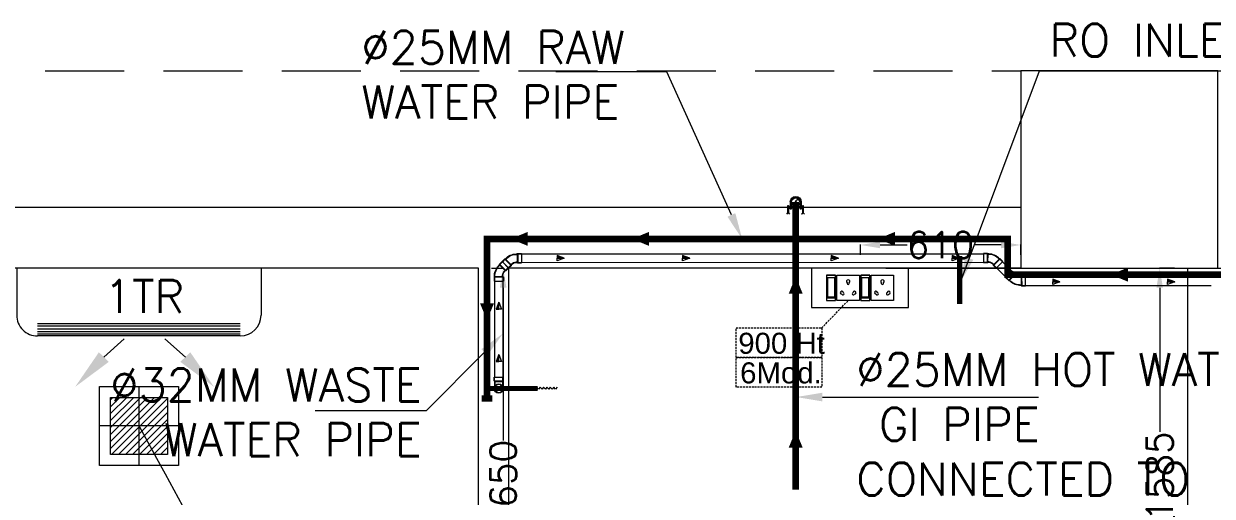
# Model space of a CAD drawing. Extents: x 3505867 to 4040009, y -660366 to -590408.
# Drawn here: x 3523697 to 3528217, y -597391 to -595594 of the extents above; entities that cross this region are included whole.
import ezdxf
from ezdxf import colors
from ezdxf.entities.mleader import LeaderData, LeaderLine
from ezdxf.math import Vec2, Vec3

# ---------------------------------------------------------------- set-up
doc = ezdxf.new("R2010")
doc.units = 0
doc.header["$LTSCALE"] = 6
doc.header["$MEASUREMENT"] = 0
for name, pattern in [('1', [0]), ('CENTER2', [1.125, 0.75, -0.125, 0.125, -0.125]), ('DASHED2', [0.375, 0.25, -0.125]), ('HIDDEN', [0.375, 0.25, -0.125])]:
    doc.linetypes.add(name, pattern=pattern)
doc.layers.get('0').update_dxf_attribs({"linetype": 'CONTINUOUS', "lineweight": 0})
doc.layers.get('Defpoints').update_dxf_attribs({"linetype": 'CONTINUOUS', "lineweight": 0})
for name, color, linetype, lineweight in [('24W RAW POWER', 1, 'CONTINUOUS', 0), ('Chajja', 7, 'CONTINUOUS', 0), ('COL', 5, 'CONTINUOUS', 0), ('ELE- DBS', 1, 'CONTINUOUS', 0), ('ELE-24W LED LIGHT', 1, 'CONTINUOUS', 0), ('ELE-2NOS OF 6-16 RAW POWER SOCKET', 1, 'CONTINUOUS', 0), ('ELE-CABLE TRAY', 31, 'CONTINUOUS', 0), ('ELE. DB', 1, 'CONTINUOUS', 0), ('HVAC_HI_WALL_1TR', 1, 'CONTINUOUS', 0), ('LV.CC CEMARA', 66, 'CONTINUOUS', 0), ('M HVAC HIGH WALL UNIT', 3, 'CONTINUOUS', 0), ('MEP_HVAC_TEXT', 7, 'CONTINUOUS', 0), ('PHE-SP', 1, 'CONTINUOUS', 0), ('phe-text', 1, 'CONTINUOUS', 0), ('PL- WASTE PIPE', 6, 'CONTINUOUS', 0), ('PL-CLAMP', 211, 'CONTINUOUS', 0), ('PL-HOT WATER PIPE', 10, 'CONTINUOUS', 0), ('PL-RA WATER SUPPLY PIPE', 100, 'CONTINUOUS', 0), ('PL-SOFT  WATER SUPPLY PIPE', 162, 'CONTINUOUS', 0), ('PL-SOIL PIPE', 1, 'CONTINUOUS', 0), ('PL-WATER PIPE CLAMP', 6, 'CONTINUOUS', 0), ('PL-WATER PIPING', 1, 'CONTINUOUS', 0), ('TEXT', 5, 'CONTINUOUS', 0), ('WALL', 10, 'CONTINUOUS', 0)]:
    doc.layers.add(name, color=color, linetype=linetype, lineweight=lineweight)
doc.layers.add('CFT_LOOPING', color=7, linetype='1', lineweight=0, true_color=0xd6d600)
doc.layers.add('ELE-LIGHTING WIRING', color=7, linetype='CONTINUOUS', lineweight=0, true_color=0x63d7b6)
doc.styles.add('ROMANS', font='romans.shx')
doc.styles.get("Standard").update_dxf_attribs({"font": 'SIMPLEX'})
doc.styles.add('VERDANA', font='verdana.ttf')
doc.dimstyles.new('AEPL1', dxfattribs={"dimtxt": 100, "dimasz": 75, "dimexe": 1.25, "dimexo": 50, "dimtad": 0, "dimdec": 0, "dimtxsty": 'ROMANS', "dimcen": 2.5, "dimclrd": 7, "dimclre": 7, "dimadec": 0, "dimazin": 0, "dimtfac": 1, "dimtdec": 0, "dimtmove": 0, "dimatfit": 3, "dimfxl": 1, "dimlwd": 0, "dimlwe": 0, "dimarcsym": 0})

# ---------------------------------------------------------------- blocks, each defined once
blk = doc.blocks.new('CIVIL IVF')
at = {"layer": 'Chajja', "color": 8, "linetype": 'HIDDEN', "ltscale": 200}
blk.add_line((-22265, 18165.2), (-16305, 18165.2), dxfattribs=at)
at = {"layer": 'COL', "color": 8}
blk.add_lwpolyline([(-16305, 17415.2), (-15555, 17415.2), (-15555, 18165.2), (-16305, 18165.2)], close=True, dxfattribs=at)
at = {"layer": 'WALL', "color": 8, "linetype": 'ByBlock'}
for p, q in [((-16305, 17645.2), (-22265, 17645.2)), ((-18367.5, 17415.2), (-20950, 17415.2)), ((-18367.5, 14115.2), (-18367.5, 17415.2)), ((-16305, 17415.2), (-18252.5, 17415.2)), ((-18252.5, 14115.2), (-18252.5, 17415.2)), ((-15670, 15800.2), (-15670, 17415.2))]:
    blk.add_line(p, q, dxfattribs=at)
blk.add_lwpolyline([(-16817.6, 17415.2), (-13102.8, 17415.2)], dxfattribs=at)
blk = doc.blocks.new('RTUH 6U')
at = {"layer": 'ELE-2NOS OF 6-16 RAW POWER SOCKET', "color": 30, "lineweight": 0, "ltscale": 300}
for p, q in [((-311.5, -26.5), (-226.5, -26.5)), ((-311.5, -123.5), (-311.5, -26.5)), ((-226.5, -26.5), (-226.5, -123.5)), ((-187.1, -26.5), (-220.9, -26.5)), ((-220.9, -26.5), (-220.9, -123.5)), ((-189.9, -37), (-218, -37)), ((-218, -37), (-218, -113)), ((-189.9, -40.4), (-218, -40.4)), ((-189.9, -113), (-189.9, -37)), ((-187.1, -123.5), (-187.1, -26.5)), ((-187.1, -123.5), (-187.1, -26.5)), ((-181.4, -123.5), (-181.4, -26.5)), ((-181.4, -26.5), (-96.4, -26.5)), ((-96.4, -26.5), (-96.4, -123.5)), ((-57, -26.5), (-90.8, -26.5)), ((-90.8, -26.5), (-90.8, -123.5)), ((-59.8, -37), (-88, -37)), ((-88, -37), (-88, -113)), ((-59.8, -40.4), (-88, -40.4)), ((-59.8, -113), (-59.8, -37)), ((-57, -123.5), (-57, -26.5)), ((-57, -123.5), (-57, -26.5)), ((-226.5, -123.5), (-311.5, -123.5)), ((-187.1, -123.5), (-220.9, -123.5)), ((-220.9, -123.5), (-187.1, -123.5)), ((-218, -113), (-189.9, -113)), ((-96.4, -123.5), (-181.4, -123.5)), ((-57, -123.5), (-90.8, -123.5)), ((-90.8, -123.5), (-57, -123.5)), ((-88, -113), (-59.8, -113))]:
    blk.add_line(p, q, dxfattribs=at)
blk.add_lwpolyline([(0, 0), (-368.5, 0), (-368.5, -150), (0, -150)], close=True, dxfattribs=at)
for centre, radius, start, end in [((-293.2, -56.1), 5.7, 87.49, 354.7311), ((-288.7, -52.1), 4.6, 284.9049, 157.3162), ((-269, -92.3), 4.22, 341.4031, 198.5969), ((-249.3, -52.1), 4.6, 22.6838, 255.0951), ((-244.8, -56.1), 5.7, 185.2689, 92.51), ((-163.1, -56.1), 5.7, 87.49, 354.7311), ((-158.6, -52.1), 4.6, 284.9049, 157.3162), ((-138.9, -92.3), 4.22, 341.4031, 198.5969), ((-119.2, -52.1), 4.6, 22.6838, 255.0951), ((-114.7, -56.1), 5.7, 185.2689, 92.51), ((-269, -99), 6.62, 127.1584, 52.8416), ((-138.9, -99), 6.62, 127.1584, 52.8416)]:
    blk.add_arc(centre, radius, start, end, dxfattribs=at)
blk = doc.blocks.new('*D454')
at = {"layer": 'Defpoints', "color": 0, "linetype": 'ByBlock', "transparency": 16777216}
for p in [(18028.4, 17180), (18135, 17180), (18135, 15595.2)]:
    blk.add_point(p, dxfattribs=at)
at = {"layer": 'ELE-CABLE TRAY', "color": 7, "linetype": 'ByBlock', "lineweight": 0, "transparency": 16777216}
for p, q in [((18085, 17180), (18027.1, 17180)), ((18028.4, 17105), (18028.4, 16557.2)), ((18028.4, 15670.2), (18028.4, 16217.9)), ((18085, 15595.2), (18027.1, 15595.2))]:
    blk.add_line(p, q, dxfattribs=at)
at = {"layer": 'ELE-CABLE TRAY', "color": 7, "linetype": 'ByBlock', "transparency": 16777216}
for points in [[(18040.9, 17105), (18015.9, 17105), (18028.4, 17180)], [(18015.9, 15670.2), (18040.9, 15670.2), (18028.4, 15595.2)]]:
    blk.add_solid(points, dxfattribs=at)
at = {"layer": 'ELE-CABLE TRAY', "color": 0, "linetype": 'ByBlock', "transparency": 16777216, "insert": (18028.4, 16387.6), "char_height": 100, "attachment_point": 5, "rotation": 90, "style": 'ROMANS'}
blk.add_mtext('1585', dxfattribs=at)
blk = doc.blocks.new('*D455')
at = {"layer": 'Defpoints', "color": 0, "linetype": 'ByBlock', "transparency": 16777216}
for p in [(17500, 17267.8), (16890, 17180), (17500, 17180)]:
    blk.add_point(p, dxfattribs=at)
at = {"layer": 'ELE-CABLE TRAY', "color": 7, "linetype": 'ByBlock', "lineweight": 0, "transparency": 16777216}
for p, q in [((16890, 17230), (16890, 17269.1)), ((16965, 17267.8), (17068.2, 17267.8)), ((17425, 17267.8), (17321.8, 17267.8)), ((17500, 17230), (17500, 17269.1))]:
    blk.add_line(p, q, dxfattribs=at)
at = {"layer": 'ELE-CABLE TRAY', "color": 7, "linetype": 'ByBlock', "transparency": 16777216}
for points in [[(16965, 17280.3), (16965, 17255.3), (16890, 17267.8)], [(17425, 17255.3), (17425, 17280.3), (17500, 17267.8)]]:
    blk.add_solid(points, dxfattribs=at)
at = {"layer": 'ELE-CABLE TRAY', "color": 0, "linetype": 'ByBlock', "transparency": 16777216, "insert": (17195, 17267.8), "char_height": 100, "attachment_point": 5, "style": 'ROMANS'}
blk.add_mtext('610', dxfattribs=at)
blk = doc.blocks.new('100 ELBOW')
at = {"color": 0, "linetype": 'Continuous'}
for p, q in [((-77, 1), (-86, -8)), ((72, 61), (67, 55)), ((72, 61), (124, 61)), ((124, 61), (124, -61)), ((-94, -8), (-131, -44)), ((-131, -44), (-44, -131)), ((-94, -8), (-86, -8)), ((-8, -94), (-44, -131)), ((0, -78), (-8, -86)), ((-8, -94), (-8, -86)), ((72, -61), (66, -55)), ((72, -61), (124, -61))]:
    blk.add_line(p, q, dxfattribs=at)
at = {"color": 8, "linetype": 'Continuous', "lineweight": 0, "ltscale": 0.005}
for p, q in [((75, 55), (69, 49)), ((69, -49), (69, 49)), ((75, -55), (75, 55)), ((75, 55), (124, 55)), ((-92, -14), (-126, -49)), ((-92, -14), (-14, -92)), ((-92, -14), (-83, -14)), ((-83, -14), (-14, -83)), ((-14, -92), (-49, -126)), ((-4, -74), (-14, -83)), ((-14, -92), (-14, -83)), ((75, -55), (69, -49)), ((75, -55), (124, -55))]:
    blk.add_line(p, q, dxfattribs=at)
at = {"color": 8, "linetype": 'Continuous', "ltscale": 0.005}
blk.add_line((-72, -3), (-73, -4), dxfattribs=at)
at = {"color": 8, "linetype": 'Continuous', "lineweight": 0, "ltscale": 0.005}
for centre, radius, start, end in [((62, -148), 198, 87.8618, 137.18), ((61, -147), 98.2, 85.3383, 131.766)]:
    blk.add_arc(centre, radius, start, end, dxfattribs=at)
at = {"color": 0, "linetype": 'Continuous'}
for centre, radius, start, end in [((62, -148), 204, 88.5977, 133.0508), ((61, -147), 92.3, 86.6643, 131.6643)]:
    blk.add_arc(centre, radius, start, end, dxfattribs=at)
blk = doc.blocks.new('WATER PIPE CLAMP')
at = {"layer": 'PL-CLAMP'}
for p, q in [((-61.4, 87.2), (-62.5, 86.1)), ((-62.5, 86.1), (-54, 77.6)), ((-52.5, 78.2), (-61.4, 87.2)), ((-43.4, 87.3), (-52.5, 78.2)), ((-50.9, 77.6), (-42.3, 86.2)), ((-42.3, 86.2), (-43.4, 87.3)), ((42.1, 87.2), (41, 86.1)), ((41, 86.1), (49.5, 77.6)), ((51.1, 78.3), (42.1, 87.2)), ((60.2, 87.4), (51.1, 78.3)), ((52.7, 77.6), (61.3, 86.2)), ((61.3, 86.2), (60.2, 87.4)), ((-54, 77.6), (-54, 27.7)), ((-54, 40.9), (52.7, 41)), ((-54, 33.1), (52.7, 33.1)), ((-53.2, 27), (-51.7, 27)), ((-50.9, 27.7), (-50.9, 77.6)), ((-43.6, 40.9), (-43.6, 44.8)), ((-42, 46.4), (-27.8, 46.4)), ((-37.8, 1.1), (-37.8, 50.6)), ((-33.6, 52.2), (-36.2, 52.2)), ((-32, 1.1), (-32, 50.6)), ((-26.2, 40.9), (-26.3, 44.8)), ((26.2, 41), (26.2, 44.8)), ((27.8, 46.4), (41.9, 46.4)), ((32, 1.1), (32, 50.6)), ((36.2, 52.2), (33.5, 52.2)), ((37.8, 1.1), (37.7, 50.6)), ((43.5, 41), (43.5, 44.8)), ((49.5, 77.6), (49.6, 27.8)), ((50.3, 27), (51.9, 27)), ((52.7, 27.8), (52.7, 77.6))]:
    blk.add_line(p, q, dxfattribs=at)
for centre, radius, start, end in [((-53.2, 27.7), 0.784, 180.02402, 270.02402), ((-51.7, 27.7), 0.784, 270.02402, 0.02402), ((-42, 44.8), 1.57, 90.025, 180.025), ((-36.2, 50.6), 1.57, 90.025, 180.025), ((0, 1.1), 37.8, 180.025, 0.025), ((-33.6, 50.6), 1.57, 0.025, 90.025), ((-27.8, 44.8), 1.57, 0.025, 90.025), ((27.8, 44.8), 1.57, 90.025, 180.025), ((33.5, 50.6), 1.57, 90.025, 180.025), ((36.2, 50.6), 1.57, 0.025, 90.025), ((41.9, 44.8), 1.57, 0.025, 90.025), ((50.3, 27.8), 0.784, 180.02402, 270.02402), ((51.9, 27.8), 0.784, 270.02402, 0.02402)]:
    blk.add_arc(centre, radius, start, end, dxfattribs=at)
blk = doc.blocks.new('1234WE12')
at = {"layer": 'PL-SOFT  WATER SUPPLY PIPE', "color": 8, "linetype": 'CENTER2', "lineweight": 0}
for p, q in [((4.4, 0), (-4.4, 0)), ((0, 4.4), (0, -4.3))]:
    blk.add_line(p, q, dxfattribs=at)
at = {"layer": 'PL-SOFT  WATER SUPPLY PIPE', "color": 3, "linetype": 'Continuous'}
blk.add_circle((0, 0), 17.5, dxfattribs=at)
at = {"layer": 'PL-SOFT  WATER SUPPLY PIPE', "color": 8, "linetype": 'Continuous', "lineweight": 0, "ltscale": 0.005}
blk.add_circle((0, 0), 16, dxfattribs=at)
at = {"layer": 'PL-SOFT  WATER SUPPLY PIPE', "color": 8, "linetype": 'Continuous', "lineweight": 0}
for centre, start, end in [((-8, 0), 180.1383, 0.1383), ((8, 0), 0.1383, 180.1383)]:
    blk.add_arc(centre, 8, start, end, dxfattribs=at)
blk = doc.blocks.new('A$C0B1B3CFA')
at = {"layer": 'PHE-SP'}
h = blk.add_hatch(color=7, dxfattribs=at)
h.dxf.hatch_style = 1
h.paths.add_polyline_path([(-0.049, 0.023), (-0.049, 0), (0.012, 0)])
at = {"layer": 'PHE-SP', "color": 7}
for points in [[(-0.049, 0), (0.012, 0), (-0.049, 0.023), (-0.049, 0)], [(-0.049, 0), (0.012, 0), (-0.049, -0.023), (-0.049, 0)]]:
    blk.add_lwpolyline(points, dxfattribs=at)
blk = doc.blocks.new('Z$W@#3BD47561')
at = {"layer": 'PHE-SP', "xscale": 49.00933755098914, "yscale": 49.00933755098914, "zscale": 49.00933755098914, "rotation": 270}
blk.add_blockref('A$C0B1B3CFA', (0, 0), dxfattribs=at)
blk = doc.blocks.new('Z$W@#4AA511D8')
at = {"layer": 'phe-text', "linetype": 'ByBlock', "lineweight": -2, "ltscale": 0.5, "xscale": 0.0244727334018079, "yscale": 0.0244727334018079, "zscale": 0.0244727334018079, "rotation": 270}
blk.add_blockref('Z$W@#3BD47561', (0.015, 0), dxfattribs=at)
blk = doc.blocks.new('RISER UP 100')
at = {"color": 0, "linetype": 'Continuous'}
for p, q in [((-149, -60), (-149, 60)), ((-99, 60), (-149, 60)), ((-99, 60), (-94, 55)), ((-94, 55), (-24, 55)), ((-99, -60), (-149, -60)), ((-99, -60), (-94, -55)), ((-94, -55), (-24, -55))]:
    blk.add_line(p, q, dxfattribs=at)
at = {"color": 8, "linetype": 'Continuous', "lineweight": 0, "ltscale": 0.005}
for p, q in [((-99, 55), (-149, 55)), ((-99, -55), (-99, 55)), ((-99, 55), (-94, 50)), ((-94, -50), (-94, 50)), ((-94, 50), (-33, 50)), ((-99, -55), (-149, -55)), ((-99, -55), (-94, -50)), ((-94, -50), (-33, -50))]:
    blk.add_line(p, q, dxfattribs=at)
at = {"color": 8, "linetype": 'CENTER2', "lineweight": 0}
for p, q in [((-15, 0), (15, 0)), ((0, 15), (0, -15))]:
    blk.add_line(p, q, dxfattribs=at)
at = {"color": 0, "linetype": 'Continuous'}
blk.add_circle((0, 0), 60, dxfattribs=at)
at = {"color": 8, "linetype": 'Continuous', "lineweight": 0, "ltscale": 0.005}
blk.add_circle((0, 0), 55, dxfattribs=at)
at = {"color": 8, "linetype": 'Continuous', "lineweight": 0}
for centre, start, end in [((0, 28), 90, 270), ((0, -28), 270, 90)]:
    blk.add_arc(centre, 27.5, start, end, dxfattribs=at)
blk = doc.blocks.new('aa')
at = {"layer": 'PL- WASTE PIPE', "color": 4, "ltscale": 5}
for p, q in [((-2.73, 0.11), (-2.56, -0.11)), ((-2.56, -0.11), (-2.35, 0.11)), ((-2.35, 0.11), (-2.18, -0.11)), ((-2.18, -0.11), (-1.97, 0.11)), ((-1.97, 0.11), (-1.81, -0.11)), ((-1.81, -0.11), (-1.6, 0.11)), ((-1.6, 0.11), (-1.43, -0.11)), ((-1.43, -0.11), (-1.22, 0.11)), ((-1.22, 0.11), (-1.05, -0.11)), ((-1.05, -0.11), (-0.84, 0.11)), ((-0.84, 0.11), (-0.67, -0.11)), ((-0.67, -0.11), (-0.46, 0.11)), ((-0.46, 0.11), (-0.29, -0.11)), ((-0.29, -0.11), (-0.08, 0.11)), ((-0.08, 0.11), (0.08, -0.11)), ((0.08, -0.11), (0.29, 0.11)), ((0.29, 0.11), (0.46, -0.11)), ((0.46, -0.11), (0.67, 0.11)), ((0.67, 0.11), (0.84, -0.11)), ((0.84, -0.11), (1.05, 0.11)), ((1.05, 0.11), (1.22, -0.11)), ((1.22, -0.11), (1.43, 0.11)), ((1.43, 0.11), (1.6, -0.11)), ((1.6, -0.11), (1.81, 0.11)), ((1.81, 0.11), (1.97, -0.11)), ((1.97, -0.11), (2.18, 0.11)), ((2.18, 0.11), (2.35, -0.11)), ((2.35, -0.11), (2.56, 0.11)), ((2.56, 0.11), (2.73, -0.11)), ((2.73, -0.11), (2.94, 0.11)), ((2.94, 0.11), (3.11, -0.11)), ((3.11, -0.11), (3.32, 0.11)), ((3.32, 0.11), (3.49, -0.11)), ((3.49, -0.11), (3.7, 0.11))]:
    blk.add_line(p, q, dxfattribs=at)
blk = doc.blocks.new('24w led light')
at = {"layer": 'ELE-24W LED LIGHT', "color": 1, "lineweight": 0}
for p, q in [((159, 159), (-160, 159)), ((-160, 159), (-160, -160)), ((-0.5, -160), (-0.5, 159)), ((159, -160), (159, 159)), ((114.5, 114.5), (-115.5, 114.5)), ((-115.5, 114.5), (-115.5, -115.5)), ((110.2, -115.5), (-115.5, 110.2)), ((114.5, -91.7), (-91.7, 114.5)), ((114.5, -63.5), (-63.5, 114.5)), ((114.5, -35.3), (-35.3, 114.5)), ((114.5, -7.1), (-7.1, 114.5)), ((114.5, 21.1), (21.1, 114.5)), ((114.5, 49.3), (49.3, 114.5)), ((114.5, 77.5), (77.5, 114.5)), ((114.5, 105.7), (105.7, 114.5)), ((114.5, -115.5), (114.5, 114.5)), ((82, -115.5), (-115.5, 82)), ((53.8, -115.5), (-115.5, 53.8)), ((25.6, -115.5), (-115.5, 25.6)), ((-160, -0.5), (159, -0.5)), ((-2.6, -115.5), (-115.5, -2.6)), ((-30.8, -115.5), (-115.5, -30.8)), ((-59, -115.5), (-115.5, -59)), ((-87.2, -115.5), (-115.5, -87.2)), ((-115.4, -115.5), (-115.5, -115.4)), ((-115.5, -115.5), (114.5, -115.5)), ((-160, -160), (159, -160))]:
    blk.add_line(p, q, dxfattribs=at)
blk = doc.blocks.new('WETRWER')
at = {"layer": 'ELE-LIGHTING WIRING', "linetype": 'ByBlock'}
blk.add_spline([(-13200.7, 13875.2), (-12781.9, 14893.9), (-13396.2, 16812.6)], degree=3, dxfattribs=at)
at = {"layer": '24W RAW POWER', "lineweight": 9, "xscale": -0.9404388715045132, "yscale": 0.9404388715045132, "zscale": 0.9404388715045132}
blk.add_blockref('24w led light', (-13398.8, 16815.2), dxfattribs=at)
blk = doc.blocks.new('*D318')
at = {"layer": 'Defpoints', "color": 0, "linetype": 'ByBlock', "transparency": 16777216}
for p in [(-12107.5, 17415.2), (-12013.5, 17415.2), (-12107.5, 15765.2)]:
    blk.add_point(p, dxfattribs=at)
at = {"layer": 'ELE-CABLE TRAY', "color": 7, "linetype": 'ByBlock', "lineweight": 0, "transparency": 16777216}
for p, q in [((-12057.5, 17415.2), (-12012.3, 17415.2)), ((-12013.5, 17340.2), (-12013.5, 16759.8)), ((-12013.5, 15840.2), (-12013.5, 16420.5)), ((-12057.5, 15765.2), (-12012.3, 15765.2))]:
    blk.add_line(p, q, dxfattribs=at)
at = {"layer": 'ELE-CABLE TRAY', "color": 7, "linetype": 'ByBlock', "transparency": 16777216}
for points in [[(-12001, 17340.2), (-12026, 17340.2), (-12013.5, 17415.2)], [(-12026, 15840.2), (-12001, 15840.2), (-12013.5, 15765.2)]]:
    blk.add_solid(points, dxfattribs=at)
at = {"layer": 'ELE-CABLE TRAY', "color": 0, "linetype": 'ByBlock', "transparency": 16777216, "insert": (-12013.5, 16590.2), "char_height": 100, "attachment_point": 5, "rotation": 90, "style": 'ROMANS'}
blk.add_mtext('1650', dxfattribs=at)
blk = doc.blocks.new('HI WALL SPLIT AC UNIT 1TR')
at = {"layer": 'M HVAC HIGH WALL UNIT', "color": 1, "lineweight": 5}
for p, q in [((1294404.3, -128752), (1294404.3, -129681)), ((1294404.3, -128752), (1294583.6, -128752)), ((1294662.3, -128830.7), (1294662.3, -129602.2)), ((1294404.3, -129681), (1294583.6, -129681))]:
    blk.add_line(p, q, dxfattribs=at)
at = {"layer": 'M HVAC HIGH WALL UNIT', "color": 8, "lineweight": 5}
for p, q in [((1294616.1, -128830.7), (1294616.1, -129602.2)), ((1294625.4, -128830.7), (1294625.4, -129602.2)), ((1294636.9, -128830.7), (1294636.9, -129602.2)), ((1294646.2, -128830.7), (1294646.2, -129602.2)), ((1294655.4, -128830.7), (1294655.4, -129602.2))]:
    blk.add_line(p, q, dxfattribs=at)
at = {"layer": 'M HVAC HIGH WALL UNIT', "color": 7, "lineweight": 5}
for p, q in [((1294742.7, -129039.8), (1294673.6, -129117.4)), ((1294742.7, -129349.7), (1294673.6, -129272.1))]:
    blk.add_line(p, q, dxfattribs=at)
at = {"layer": 'M HVAC HIGH WALL UNIT', "color": 1, "lineweight": 5}
for centre, start, end in [((1294583.6, -128830.7), 0, 90), ((1294583.6, -129602.2), 270, 0)]:
    blk.add_arc(centre, 78.8, start, end, dxfattribs=at)
at = {"layer": 'M HVAC HIGH WALL UNIT', "color": 7, "lineweight": 5}
for points in [[(1294760.9, -129058.7), (1294724.5, -129020.9), (1294856.2, -128930.6)], [(1294760.9, -129330.8), (1294724.5, -129368.6), (1294856.2, -129458.9)]]:
    blk.add_solid(points, dxfattribs=at)
blk = doc.blocks.new('SFDS')
at = {"layer": 'CFT_LOOPING', "color": 7, "linetype": 'DASHED2', "ltscale": 5}
blk.add_line((16743, 16952.1), (16843.6, 17056.5), dxfattribs=at)
at = {"layer": 'CFT_LOOPING', "color": 7, "linetype": 'DASHED2', "ltscale": 5, "elevation": 0}
for points in [[(16418.2, 16952.1), (16743, 16952.1), (16743, 16839.6), (16418.2, 16839.6)], [(16418.2, 16839.6), (16743, 16839.6), (16743, 16727.1), (16418.2, 16727.1)]]:
    blk.add_lwpolyline(points, close=True, dxfattribs=at)
at = {"layer": 'ELE-2NOS OF 6-16 RAW POWER SOCKET', "color": 3, "linetype": 'ByBlock', "rotation": 180}
blk.add_blockref('RTUH 6U', (16704.7, 17030), dxfattribs=at)
at = {"layer": 'TEXT', "color": 7, "char_height": 80, "attachment_point": 1}
for s, insert, width in [('\\A1;{\\fArial|b0|i0|c0|p34;900 Ht\\P}', (16425.7, 16934), 8957.987), ('\\A1;{\\fArial|b0|i0|c0|p34;6Mod.\\P}', (16432.7, 16821.5), 352.575)]:
    blk.add_mtext(s, dxfattribs=dict(at, insert=insert, width=width))
at = {"layer": 'ELE-CABLE TRAY', "color": 0, "linetype": 'ByBlock'}
dim = blk.add_linear_dim(base=(17500, 17267.8), p1=(16890, 17180), p2=(17500, 17180), dimstyle='AEPL1', dxfattribs=at)
dim.commit()
dim.dimension.update_dxf_attribs({"geometry": '*D455', "text_midpoint": (17195, 17267.8)})
dim = blk.add_linear_dim(base=(18028.4, 17180), p1=(18135, 15595.2), p2=(18135, 17180), angle=90, dimstyle='AEPL1', dxfattribs=at)
dim.commit()
dim.dimension.update_dxf_attribs({"geometry": '*D454', "text_midpoint": (18028.4, 16387.6)})
blk = doc.blocks.new('ETWER')
at = {"layer": 'PL- WASTE PIPE', "color": 4, "linetype": 'ByBlock', "lineweight": 0, "ltscale": 5}
for p, q in [((15601.2, 17233.8), (17358.2, 17233.7)), ((15601.3, 17201.8), (17358.1, 17201.7)), ((17408.1, 17180.8), (17444.4, 17144)), ((17430.8, 17203.3), (17467.4, 17166.8)), ((15498.6, 17130.7), (15498.6, 16765.1)), ((15530.6, 17130.7), (15530.6, 16765.1)), ((17517.6, 17146.1), (18224, 17146.1)), ((17517.7, 17114.1), (18224.1, 17114.1))]:
    blk.add_line(p, q, dxfattribs=at)
at = {"layer": 'PL-HOT WATER PIPE', "color": 11, "const_width": 25}
blk.add_lwpolyline([(16644, 17431), (16644, 16337.1)], dxfattribs=at)
at = {"layer": 'PL-SOFT  WATER SUPPLY PIPE', "color": 3}
blk.add_lwpolyline([(20750.7, 17290.9, 25, 25, 0), (18300, 17290.9, 25, 25, 0), (18300, 17155, 25, 25, 0), (17450, 17155, 25, 25, 0), (17450, 17290.9, 25, 25, 0), (15470.1, 17290.9, 25, 25, 0), (15470.1, 16684.1, 0, 0, 0)], format="xyseb", dxfattribs=at)
at = {"layer": 'PL-SOFT  WATER SUPPLY PIPE', "color": 5, "const_width": 20}
for points in [[(17267.2, 17043.9), (17267.2, 17226.3)], [(15662.4, 16721.9), (15480, 16721.9)]]:
    blk.add_lwpolyline(points, dxfattribs=at)
at = {"layer": 'PL-SOFT  WATER SUPPLY PIPE', "color": 3, "const_width": 25}
blk.add_lwpolyline([(15450, 16684.1), (15490.2, 16684.1)], dxfattribs=at)
at = {"layer": 'PL-WATER PIPING', "color": 61}
for points in [[(15625.1, 17290.9, 53.3, 0, 0), (15560.3, 17290.9, 0, 0, 0)], [(16086.2, 17290.9, 53.3, 0, 0), (16021.4, 17290.9, 0, 0, 0)], [(17021.8, 17290.9, 53.3, 0, 0), (16957, 17290.9, 0, 0, 0)], [(17907.4, 17155, 53.3, 0, 0), (17842.6, 17155, 0, 0, 0)], [(16644, 17082.5, 53.3, 0, 0), (16644, 17147.3, 0, 0, 0)], [(15470.1, 17046.2, 53.3, 0, 0), (15470.1, 16981.4, 0, 0, 0)], [(16644, 16497, 53.3, 0, 0), (16644, 16561.8, 0, 0, 0)]]:
    blk.add_lwpolyline(points, format="xyseb", dxfattribs=at)
at = {"layer": 'PL- WASTE PIPE', "color": 4, "linetype": 'ByBlock', "ltscale": 5}
for name, p, xscale, yscale, zscale, rotation in [('100 ELBOW', (15565.2, 17217.7), -0.2909090903557476, 0.2909090909116874, 0.2909090906144517, 45.18405487315986), ('100 ELBOW', (17394.1, 17217.6), 0.2909090909094503, 0.2909090909094503, 0.2909090909094503, 314.8159451268402), ('100 ELBOW', (15514.5, 17166.6), -0.2909090903557477, 0.2909090909116874, 0.2909090906144517, 90.18405487315984), ('100 ELBOW', (17481.6, 17130), -0.2909090909094503, 0.2909090909094503, 0.2909090909094503, 180.1840548731598), ('RISER UP 100', (15514.6, 16721.9), 0.2909393289782401, 0.2909393289782401, 0.2909393289782401, 269.9916092639283)]:
    blk.add_blockref(name, p, dxfattribs=dict(at, xscale=xscale, yscale=yscale, zscale=zscale, rotation=rotation))
at = {"layer": 'PL- WASTE PIPE', "linetype": 'ByBlock', "xscale": -34.18592693661901, "yscale": 34.18592693661901, "zscale": 34.18592693661901, "rotation": 359.9999999999998}
blk.add_blockref('aa', (15643.5, 16723.3), dxfattribs=at)
at = {"layer": 'PL-SOFT  WATER SUPPLY PIPE', "color": 2, "ltscale": 500, "rotation": 180}
blk.add_blockref('1234WE12', (16644, 17431.1), dxfattribs=at)
at = {"layer": 'PL-SOIL PIPE', "color": 1, "linetype": 'Continuous', "xscale": 368.8935589147082, "yscale": 368.8935589147082, "zscale": 368.8935589147082}
for p, rotation in [((15763.7, 17217.7), 179.9999977847701), ((16241.4, 17217.7), 179.9999977847701), ((16806.6, 17217.7), 179.9999977847701), ((17266.6, 17217.7), 179.9999977847701), ((17649.4, 17127.3), 179.9999977847701), ((18085.7, 17127.3), 179.9999977847701), ((15514.6, 17050.4), 270.0000000000305), ((15514.6, 16852), 270.0000000000305)]:
    blk.add_blockref('Z$W@#4AA511D8', p, dxfattribs=dict(at, rotation=rotation))
at = {"layer": 'PL-WATER PIPE CLAMP', "ltscale": 5, "xscale": -0.5454630040780015, "yscale": 0.5454630040780015, "zscale": 0.5454630040780017, "rotation": 180.1633275206256}
blk.add_blockref('WATER PIPE CLAMP', (16644, 17432.4), dxfattribs=at)
at = {"layer": 'PL- WASTE PIPE', "color": 4, "linetype": 'ByBlock', "lineweight": 0, "ltscale": 5, "char_height": 125, "width": 1332.591, "style": 'ROMANS'}
for s, insert, attachment_point in [('{\\C5;RO INLET }', (17609.7, 18108.9), 1), ('%%C32MM WASTE WATER PIPE', (15221.5, 16798.2), 3)]:
    blk.add_mtext(s, dxfattribs=dict(at, insert=insert, attachment_point=attachment_point))
at = {"layer": 'PL-HOT WATER PIPE', "color": 11, "lineweight": 0, "insert": (16874.8, 16856.7), "char_height": 125, "width": 1790.921, "attachment_point": 1, "style": 'ROMANS'}
blk.add_mtext('%%C25MM HOT WATER  GI PIPE CONNECTED TO STEAM STERILIZER', dxfattribs=at)
at = {"layer": 'PL-RA WATER SUPPLY PIPE', "lineweight": 0, "ltscale": 0.01, "insert": (14992.4, 18082), "char_height": 125, "width": 1332.591, "attachment_point": 1, "style": 'ROMANS'}
blk.add_mtext('%%c25MM RAW WATER PIPE', dxfattribs=at)
at = {"layer": 'PL- WASTE PIPE', "color": 4, "linetype": 'ByBlock', "ltscale": 5}
blk.add_leader([(17269.1, 17123.6), (17571, 17930), (18436.5, 17930)], dimstyle='AEPL1', override={"dimasz": 100, "dimgap": 0.625, "dimtad": 0, "dimclrd": 7}, dxfattribs=at)
at = {"layer": 'PL- WASTE PIPE', "color": 4, "linetype": 'ByBlock', "lineweight": 0, "ltscale": 5}
ml = blk.add_multileader_mtext('Standard', dxfattribs=at)
ml.set_content(' ', color=4)
ml.set_leader_properties()
ml.build(insert=Vec2(0, 0))
ml.multileader.update_dxf_attribs({"text_right_attachment_type": 6, "dogleg_length": 341.6, "arrow_head_size": 100})
ctx = ml.context
ctx.base_point, ctx.char_height, ctx.arrow_head_size, ctx.landing_gap_size, ctx.plane_origin = Vec3(14797.3, 16697), 100, 100, 50, Vec3(15892.4, 16637)
ctx.right_attachment, ctx.text_align_type = 6, 2
notes = []
notes.append((ctx, [(0, (1, 1, 0), (15238.9, 16637), (-1, 0), 341.6, [(0, [(15530.6, 16930.9)], 0, [])])]))
ctx.mtext.insert, ctx.mtext.alignment, ctx.mtext.flow_direction = Vec3(14847.3, 16757), 3, 5
at = {"layer": 'PL-HOT WATER PIPE', "color": 11}
ml = blk.add_multileader_mtext('Standard', dxfattribs=at)
ml.set_content(' ', color=(247, 81, 120))
ml.set_leader_properties()
ml.build(insert=Vec2(0, 0))
ml.multileader.update_dxf_attribs({"text_right_attachment_type": 6, "dogleg_length": 481.5, "arrow_head_size": 100})
ctx = ml.context
ctx.base_point, ctx.char_height, ctx.arrow_head_size, ctx.landing_gap_size, ctx.plane_origin = Vec3(17567.1, 16689.5), 100, 100, 50, Vec3(16432, 16689.5)
ctx.right_attachment = 6
notes.append((ctx, [(0, (1, 1, 0), (17085.5, 16689.5), (1, 0), 481.5, [(0, [(16645.6, 16689.5)], 0, [])])]))
ctx.mtext.insert, ctx.mtext.flow_direction = Vec3(17617.1, 16749.5), 5
at = {"layer": 'PL-RA WATER SUPPLY PIPE', "ltscale": 0.01}
ml = blk.add_multileader_mtext('Standard', dxfattribs=at)
ml.set_content(' ', color=256)
ml.set_leader_properties()
ml.build(insert=Vec2(0, 0))
ml.multileader.update_dxf_attribs({"text_right_attachment_type": 6, "dogleg_length": 341.6, "arrow_head_size": 100})
ctx = ml.context
ctx.base_point, ctx.char_height, ctx.arrow_head_size, ctx.landing_gap_size, ctx.plane_origin = Vec3(15712.6, 17985.7), 100, 100, 50, Vec3(16807.7, 17925.7)
ctx.right_attachment, ctx.text_align_type = 6, 2
notes.append((ctx, [(0, (1, 1, 0), (16154.2, 17925.7), (-1, 0), 341.6, [(0, [(16440.5, 17290.9)], 0, [])])]))
ctx.mtext.insert, ctx.mtext.alignment, ctx.mtext.flow_direction = Vec3(15762.6, 18045.7), 3, 5
for ctx, leaders in notes:
    for number, flags, end, landing, length, lines in leaders:
        leader = LeaderData()
        leader.index, (leader.has_last_leader_line, leader.has_dogleg_vector, leader.attachment_direction) = number, flags
        leader.last_leader_point, leader.dogleg_vector, leader.dogleg_length = Vec3(end), Vec3(landing), length
        for number, points, colour, breaks in lines:
            line = LeaderLine()
            line.index, line.vertices, line.color, line.breaks = number, Vec3.list(points), colors.encode_raw_color(colour), breaks
            leader.lines.append(line)
        ctx.leaders.append(leader)
blk = doc.blocks.new('WETREW')
at = {"layer": 'ELE-CABLE TRAY', "color": 0, "linetype": 'ByBlock'}
dim = blk.add_linear_dim(base=(-12013.5, 17415.2), p1=(-12107.5, 15765.2), p2=(-12107.5, 17415.2), angle=90, dimstyle='AEPL1', dxfattribs=at)
dim.commit()
dim.dimension.update_dxf_attribs({"geometry": '*D318', "text_midpoint": (-12013.5, 16590.2)})

msp = doc.modelspace()

# ---------------------------------------------------------------- block references
at = {"linetype": 'ByBlock'}
msp.add_blockref('CIVIL IVF', (3543794, -613938.4), dxfattribs=at)
at = {"layer": 'ELE- DBS', "color": 0, "linetype": 'ByBlock'}
msp.add_blockref('SFDS', (3509989, -613703.2), dxfattribs=at)
at = {"layer": 'ELE. DB', "color": 0, "linetype": 'ByBlock'}
msp.add_blockref('WETRWER', (3537534, -613938.4), dxfattribs=at)
at = {"layer": 'HVAC_HI_WALL_1TR', "rotation": 269.9935877759083}
msp.add_blockref('HI WALL SPLIT AC UNIT 1TR', (3653496.5, 697866.6), dxfattribs=at)
at = {"layer": 'LV.CC CEMARA', "color": 0, "linetype": 'ByBlock'}
msp.add_blockref('WETREW', (3537534, -613938.4), dxfattribs=at)
at = {"layer": 'PHE-SP', "color": 0, "linetype": 'ByBlock'}
msp.add_blockref('ETWER', (3509989, -613703.2), dxfattribs=at)

# ---------------------------------------------------------------- texts
at = {"layer": 'MEP_HVAC_TEXT', "color": 0, "insert": (3524307.7, -596568.9), "char_height": 125, "attachment_point": 3, "rotation": 359.9931, "style": 'VERDANA'}
msp.add_mtext_dynamic_manual_height_columns('{\\Fromans|c0;\\C256;1TR}', width=1718.699, gutter_width=750, heights=[0], dxfattribs=at)

doc.saveas('drawing.dxf')
